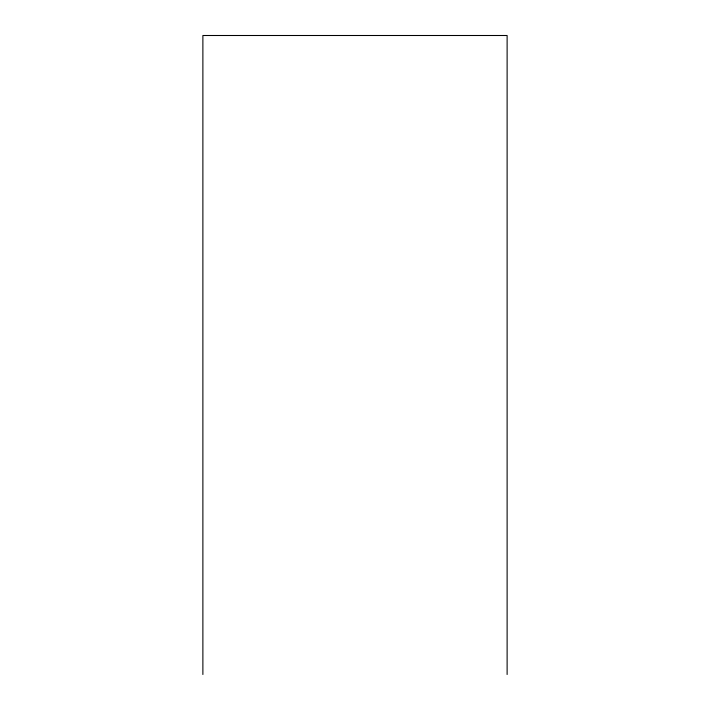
<?xml version="1.0" encoding="UTF-8"?>
<svg xmlns="http://www.w3.org/2000/svg" width="710" height="710" viewBox="0 0 710 710"><rect width="100%" height="100%" fill="white"/><g stroke="black" fill="none" stroke-linecap="round" stroke-linejoin="round"><path stroke-width="1.06" d="M507.117 674.5L507.117 35.5L202.882 35.5L202.882 674.5"/></g></svg>
